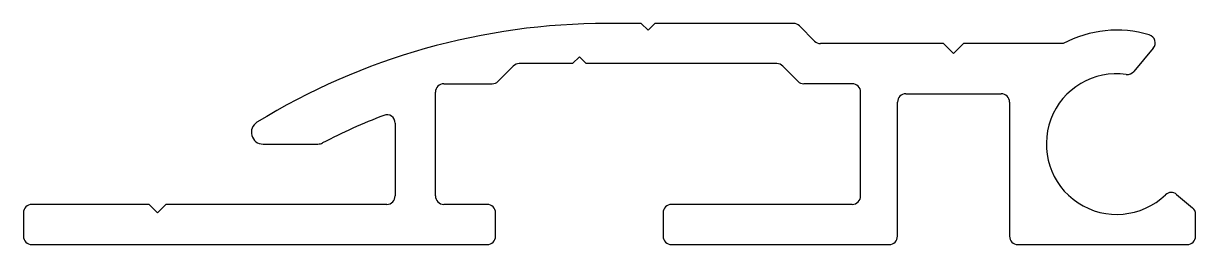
# Model space of a CAD drawing. Extents: x 2283.9 to 2318.9, y 1707.7 to 1714.3.
import ezdxf

# ---------------------------------------------------------------- set-up
doc = ezdxf.new("R2010")
doc.units = 0
doc.layers.get('0').update_dxf_attribs({"linetype": 'CONTINUOUS'})

msp = doc.modelspace()

# ---------------------------------------------------------------- linework, layer by layer
for p, q in [((2302.341, 1714.258), (2301.32, 1714.258)), ((2302.341, 1714.258), (2302.541, 1714.058)), ((2302.541, 1714.058), (2302.741, 1714.258)), ((2306.885, 1714.258), (2302.741, 1714.258)), ((2307.515, 1713.731), (2307.061, 1714.185)), ((2311.364, 1713.658), (2307.692, 1713.658)), ((2311.664, 1713.358), (2311.364, 1713.658)), ((2311.664, 1713.358), (2311.964, 1713.658)), ((2314.936, 1713.658), (2311.964, 1713.658)), ((2300.291, 1713.058), (2300.491, 1713.258)), ((2300.491, 1713.258), (2300.691, 1713.058)), ((2317.629, 1713.516), (2317.05, 1712.825)), ((2298.064, 1712.531), (2298.518, 1712.985)), ((2300.291, 1713.058), (2298.695, 1713.058)), ((2306.388, 1713.058), (2300.691, 1713.058)), ((2307.018, 1712.531), (2306.564, 1712.985)), ((2296.191, 1709.108), (2296.191, 1712.208)), ((2296.441, 1712.458), (2297.888, 1712.458)), ((2308.641, 1712.458), (2307.195, 1712.458)), ((2308.891, 1709.108), (2308.891, 1712.208)), ((2309.991, 1707.908), (2309.991, 1711.908)), ((2310.241, 1712.158), (2313.086, 1712.158)), ((2313.336, 1711.908), (2313.336, 1707.908)), ((2294.991, 1711.281), (2294.991, 1709.108)), ((2291.046, 1710.658), (2292.686, 1710.658)), ((2318.326, 1709.156), (2318.802, 1708.757)), ((2287.641, 1708.858), (2284.141, 1708.858)), ((2287.891, 1708.608), (2287.641, 1708.858)), ((2288.141, 1708.858), (2287.891, 1708.608)), ((2294.741, 1708.858), (2288.141, 1708.858)), ((2297.741, 1708.858), (2296.441, 1708.858)), ((2308.641, 1708.858), (2303.241, 1708.858)), ((2283.891, 1708.608), (2283.891, 1707.908)), ((2297.991, 1707.908), (2297.991, 1708.608)), ((2302.991, 1708.608), (2302.991, 1707.908)), ((2318.891, 1707.908), (2318.891, 1708.565)), ((2284.141, 1707.658), (2297.741, 1707.658)), ((2303.241, 1707.658), (2309.741, 1707.658)), ((2313.586, 1707.658), (2318.641, 1707.658))]:
    msp.add_line(p, q)
for centre, radius, start, end in [((2301.32, 1694.258), 20, 90, 121.5244), ((2306.885, 1714.008), 0.25, 45, 90), ((2316.536, 1710.658), 3.4, 73.3799, 118.0725), ((2307.692, 1713.908), 0.25, 225, 270), ((2317.437, 1713.676), 0.25, 320, 73.3799), ((2298.695, 1712.808), 0.25, 90, 135), ((2306.388, 1712.808), 0.25, 45, 90), ((2316.536, 1710.658), 2.1, 82.1349, 313.8931), ((2316.858, 1712.986), 0.25, 262.1349, 320), ((2296.441, 1712.208), 0.25, 90, 180), ((2297.888, 1712.708), 0.25, 270, 315), ((2307.195, 1712.708), 0.25, 225, 270), ((2308.641, 1712.208), 0.25, 0, 90), ((2310.241, 1711.908), 0.25, 90, 180), ((2313.086, 1711.908), 0.25, 0, 90), ((2301.32, 1694.258), 18.5, 111.1298, 117.3399), ((2294.741, 1711.281), 0.25, 0, 111.1298), ((2291.046, 1711.008), 0.35, 121.5244, 270), ((2292.686, 1710.958), 0.3, 270, 297.3399), ((2294.741, 1709.108), 0.25, 270, 360), ((2296.441, 1709.108), 0.25, 180, 270), ((2308.641, 1709.108), 0.25, 270, 360), ((2318.166, 1708.964), 0.25, 50, 133.8931), ((2284.141, 1708.608), 0.25, 90, 180), ((2297.741, 1708.608), 0.25, 0, 90), ((2303.241, 1708.608), 0.25, 90, 180), ((2318.641, 1708.565), 0.25, 0, 50), ((2284.141, 1707.908), 0.25, 180, 270), ((2297.741, 1707.908), 0.25, 270, 0), ((2303.241, 1707.908), 0.25, 180, 270), ((2309.741, 1707.908), 0.25, 270, 360), ((2313.586, 1707.908), 0.25, 180, 270), ((2318.641, 1707.908), 0.25, 270, 360)]:
    msp.add_arc(centre, radius, start, end)

doc.saveas('drawing.dxf')
